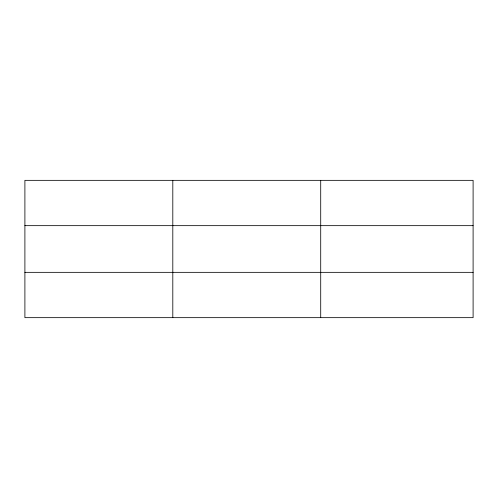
<?xml version="1.0" encoding="UTF-8"?>
<svg xmlns="http://www.w3.org/2000/svg" width="498" height="498" viewBox="0 0 498 498"><rect width="100%" height="100%" fill="white"/><g stroke="black" fill="none" stroke-linecap="round" stroke-linejoin="round"><path stroke-width="0.75" d="M172.806 317.656L172.806 180.344M320.712 317.656L320.712 180.344M473.1 272.344L473.1 317.656L24.9 317.656L24.9 180.344L473.1 180.344L473.1 272.344L24.9 272.344M24.9 225.656L473.1 225.656"/></g></svg>
